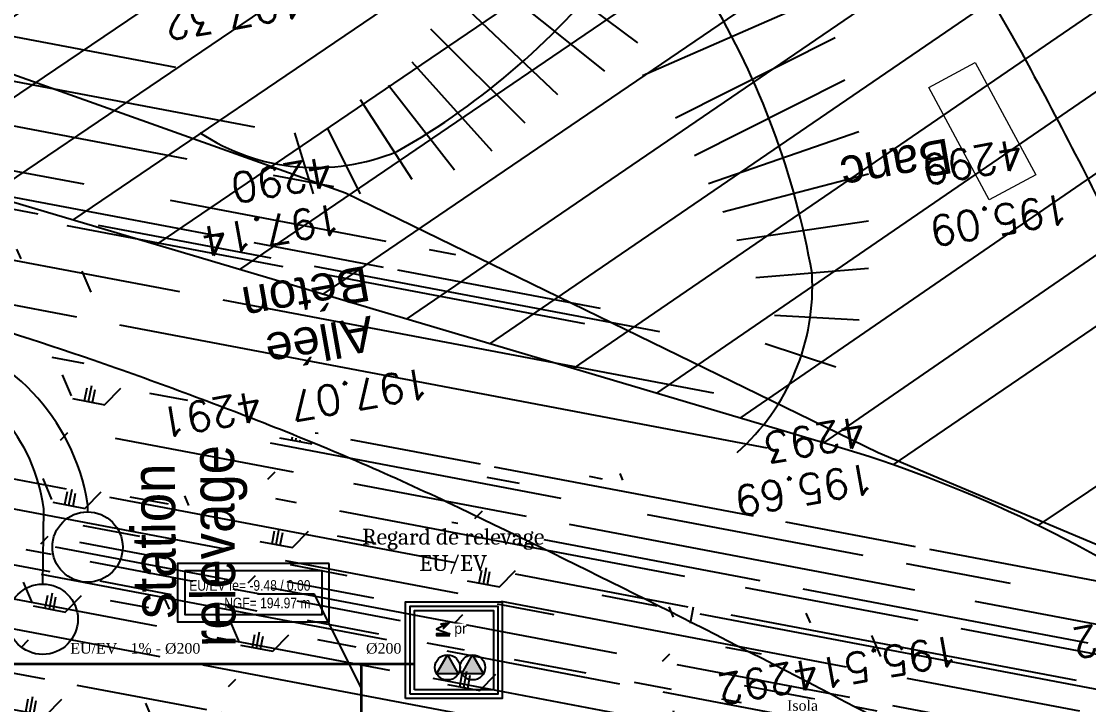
# Model space of a CAD drawing. Extents: x 0 to 613264, y -387505 to 675.
# Drawn here: x 500402 to 512550, y -333169 to -325397 of the extents above; entities that cross this region are included whole.
import ezdxf
from ezdxf.enums import TextEntityAlignment as Align
from ezdxf.lldxf.tags import DXFTag

# ---------------------------------------------------------------- set-up
doc = ezdxf.new("R2010")
doc.units = 0
doc.linetypes.add('prlm_eu', pattern=[2, 1.25, -0.25, 0.25, -0.25])
for name, color, linetype in [('Fond topo - ESPACE_BOISE', 252, 'Continuous'), ('Fond topo - MOB_TXT', 252, 'Continuous'), ('Fond topo - VEG', 252, 'Continuous'), ('Fond topo - VOI_TXT', 252, 'Continuous'), ('Fond topo - Z_500', 252, 'Continuous'), ('prlm-ELEC-CFO', 201, 'Continuous'), ('prlm-MOD', 64, 'Continuous'), ('prlm-MOD-PB', 123, 'Continuous'), ('prlm-VMC', 93, 'Continuous'), ('prlm-VRD', 2, 'Continuous'), ('SA - béton balayé', 252, 'Continuous'), ('SA - couvre sol', 252, 'Continuous'), ('SA - EBC', 252, 'Continuous'), ('SA - EP-réso', 252, 'EP'), ('SA - EU-réso', 252, 'EU')]:
    doc.layers.add(name, color=color, linetype=linetype)
for name, color, linetype, lineweight in [('Fond topo - MOB', 252, 'Continuous', 20), ('Fond topo - P', 252, 'Continuous', 50), ('Fond topo - VOI', 252, 'Continuous', 25)]:
    doc.layers.add(name, color=color, linetype=linetype, lineweight=lineweight)
for name, color, linetype, plot in [('Fond topo - N', 252, 'Continuous', False), ('Fond topo - NCACHE', 252, 'Continuous', False), ('Fond topo - ZCACHE', 252, 'Continuous', False)]:
    doc.layers.add(name, color=color, linetype=linetype, plot=plot)
doc.styles.add('2000_ARIAL', font='arial.ttf', dxfattribs={"height": 0.400000006})
doc.styles.add('Arial', font='arial.ttf')
doc.styles.add('Lignes', font='arial.ttf', dxfattribs={"height": 0.35})
doc.styles.add('prlm-eau-euev', font='pala.ttf', dxfattribs={"height": 18})
doc.styles.add('prlm-elec-cfo', font='comic.ttf', dxfattribs={"height": 12})
doc.styles.add('prlm-mod', font='cambriaz.ttf', dxfattribs={"height": 18})
doc.styles.add('prlm-vmc', font='pala.ttf', dxfattribs={"height": 14})
doc.styles.add('SIMPLEX', font='simplex_.ttf', dxfattribs={"height": 1.25})
doc.styles.get("Standard").update_dxf_attribs({"font": 'arial.ttf'})
tags = doc.linetypes.add('EP', pattern='A,5,-0.25,["EP",Lignes,S=1,R=0,X=0,Y=-0.18],-1.25', length=6.5).pattern_tags.tags
tags[15:16] = [DXFTag(74, 4), DXFTag(75, 0), DXFTag(340, '0'), DXFTag(46, 0.0), DXFTag(50, 0.0), DXFTag(44, 0.0), DXFTag(45, 0.0)]
tags[4:5] = [DXFTag(74, 4), DXFTag(75, 0), DXFTag(340, '0'), DXFTag(46, 0.0), DXFTag(50, 0.0), DXFTag(44, 0.0), DXFTag(45, 0.0)]
tags = doc.linetypes.add('EU', pattern='A,5,-0.25,["EU",Lignes,S=1,R=0,X=0,Y=-0.18],-1.25', length=6.5).pattern_tags.tags
tags[15:16] = [DXFTag(74, 4), DXFTag(75, 0), DXFTag(340, '0'), DXFTag(46, 0.0), DXFTag(50, 0.0), DXFTag(44, 0.0), DXFTag(45, 0.0)]
tags[4:5] = [DXFTag(74, 4), DXFTag(75, 0), DXFTag(340, '0'), DXFTag(46, 0.0), DXFTag(50, 0.0), DXFTag(44, 0.0), DXFTag(45, 0.0)]
tags = doc.linetypes.add('L1', pattern=[1.0000000298023224, 0.6000000238418579, -0.4000000059604645]).pattern_tags.tags
tags[6:7] = [DXFTag(74, 4), DXFTag(75, 0), DXFTag(340, '0'), DXFTag(46, 0.0), DXFTag(50, 0.0), DXFTag(44, 0.0), DXFTag(45, 0.0)]
tags[4:5] = [DXFTag(74, 4), DXFTag(75, 0), DXFTag(340, '0'), DXFTag(46, 0.0), DXFTag(50, 0.0), DXFTag(44, 0.0), DXFTag(45, 0.0)]
tags = doc.linetypes.add('L16', pattern=[0.37500001490116125, 0.300000011920929, -0.07500000298023224]).pattern_tags.tags
tags[6:7] = [DXFTag(74, 4), DXFTag(75, 0), DXFTag(340, '0'), DXFTag(46, 0.0), DXFTag(50, 0.0), DXFTag(44, 0.0), DXFTag(45, 0.0)]
tags[4:5] = [DXFTag(74, 4), DXFTag(75, 0), DXFTag(340, '0'), DXFTag(46, 0.0), DXFTag(50, 0.0), DXFTag(44, 0.0), DXFTag(45, 0.0)]
tags = doc.linetypes.add('L8', pattern=[0.22500000894069674, 0.1500000059604645, -0.07500000298023224]).pattern_tags.tags
tags[6:7] = [DXFTag(74, 4), DXFTag(75, 0), DXFTag(340, '0'), DXFTag(46, 0.0), DXFTag(50, 0.0), DXFTag(44, 0.0), DXFTag(45, 0.0)]
tags[4:5] = [DXFTag(74, 4), DXFTag(75, 0), DXFTag(340, '0'), DXFTag(46, 0.0), DXFTag(50, 0.0), DXFTag(44, 0.0), DXFTag(45, 0.0)]
doc.dimstyles.new('ISO-25', dxfattribs={"dimtxt": 2.5, "dimasz": 2.5, "dimexe": 1.25, "dimexo": 0.625, "dimtad": 1, "dimtxsty": 'Standard', "dimcen": 2.5, "dimadec": 0, "dimazin": 0, "dimtfac": 1, "dimtmove": 0, "dimatfit": 3, "dimfxl": 1, "dimarcsym": 0})

# ---------------------------------------------------------------- blocks, each defined once
blk = doc.blocks.new('200')
at = {"linetype": 'Continuous', "lineweight": -2}
blk.add_circle((0, 0), 0.4, dxfattribs=at)
blk = doc.blocks.new('PTOPO')
at = {"layer": 'Fond topo - NCACHE', "style": 'SIMPLEX'}
blk.add_attdef('MAT', text='', height=0.34, dxfattribs=at).set_placement((0.09999999986030161, -0.09999999962747097), align=Align.TOP_LEFT)
at = {"layer": 'Fond topo - ZCACHE', "style": 'SIMPLEX'}
blk.add_attdef('ALT', (0.09999999986030161, 0.09999999962747097), '', height=0.34, dxfattribs=at)
blk = doc.blocks.new('RESINEUX')
at = {"ltscale": 2}
for p, q in [((-0.074169265, 0.428845282), (-0.014171327, 0.418845625)), ((-0.094168577, 0.388846656), (-0.024170983, 0.388846656)), ((-0.104168234, 0.338848375), (-0.014171327, 0.348848031)), ((-0.11416789, 0.298849749), (-0.014171327, 0.318849062)), ((-0.11416789, 0.258851124), (-0.004171670000000001, 0.288850093)), ((-0.104168234, 0.218852498), (0.015827643, 0.258851124)), ((-0.094168577, 0.178853873), (0.015827643, 0.218852499)), ((-0.094168577, 0.128855591), (0.035826955, 0.18885353)), ((-0.08416892100000001, 0.08885696600000001), (0.035826955, 0.148854904)), ((-0.444156549, 0.058857997), (-0.394158268, 0.108856279)), ((-0.124167546, -0.091136848), (-0.11416789, 0.098856622)), ((-0.41415758, 0.018859372), (-0.374158955, 0.08885696600000001)), ((-0.374158955, -0.011139597), (-0.33416033, 0.08885696600000001)), ((-0.33416033, -0.03113891), (-0.294161704, 0.08885696600000001)), ((-0.294161704, -0.051138223), (-0.264162735, 0.08885696600000001)), ((-0.254163079, -0.06113787900000001), (-0.234163766, 0.08885696600000001)), ((-0.204164797, -0.071137536), (-0.204164797, 0.08885696600000001)), ((-0.164166172, -0.08113719200000001), (-0.164166172, 0.08885696600000001))]:
    blk.add_line(p, q, dxfattribs=at)
for centre, major_axis, ratio, start_param, end_param in [((0.125824658, 0.32584846), (-0.141416496, 0.141416496), 0.9999999999990478, 6.0187679254481, 7.001196311805126), ((0.626553274, 0.375004286), (0.495806787, 0.495806787), 0.9999999999992479, 2.407115294926716, 2.808261770600389), ((-0.271161699, 0.231851691), (-0.148487321, 0.148487321), 0.999999999999426, 1.039500649605982, 1.948537937165391), ((-0.132308309, 0.771717634), (0.5413446150000001, 0.5413446150000001), 0.999999999999071, 3.63264165587472, 4.003214602841574)]:
    blk.add_ellipse(centre, major_axis=major_axis, ratio=ratio, start_param=start_param, end_param=end_param, dxfattribs=at)
blk = doc.blocks.new('A$C1F970F0F')
at = {"layer": 'SA - béton balayé'}
h = blk.add_hatch(dxfattribs=at)
h.set_pattern_fill('BETON_BALAYE', color=256, scale=49.99999999999999, angle=-10.72360141139323, style=0, pattern_type=2)
h.set_pattern_definition([(349.2763985886067, (-277130161.1279894, -473864756.7787022), (117.3825536141096, 28.65896207176165), [749.9999999999999, -99.99999999999999, 250, -49.99999999999999]), (349.2763985886067, (-277130091.1375459, -473864744.5890418), (-36.75306622226226, 74.64222748057564), [150, -16.5, 299.9999999999999, -37.49999999999999]), (349.2763985886067, (-277130128.6565508, -473864719.6726964), (261.6928111209335, -15.46358973923611), [399.9999999999999, -69.99999999999999, 200, -49.99999999999999])])
edge = h.paths.add_edge_path()
edge.add_line((847.6940603821262, 1728.843869632567), (898.3231435302033, 2004.634077768478))
edge.add_line((898.3231435302033, 2004.634077768478), (1143.547512896615, 1887.824205350663))
edge.add_arc((4476.755824987884, 9877.66301907342), 8657.2398558123, 247.3550337200921, 251.1659104121369)
edge.add_line((1681.948853588895, 1683.954706367697), (2114.845544182086, 1578.014617527221))
edge.add_line((2114.845544182086, 1578.014617527221), (2515.75612138621, 1462.263694100857))
edge.add_line((2515.756121386211, 1462.263694100857), (2910.512600857043, 1321.392171708825))
edge.add_line((2910.512600857042, 1321.392171708825), (3516.952153602056, 1025.948174333774))
edge.add_line((3516.952153602057, 1025.948174333774), (3901.18493073026, 864.3683669144352))
edge.add_line((3901.18493073026, 864.3683669144351), (4241.50575886574, 689.604471750609))
edge.add_line((4241.50575886574, 689.604471750609), (4497.895798403801, 355.9948476230381))
edge.add_line((4497.895798403801, 355.994847623038), (4533.966147712257, 237.5404283702045))
edge.add_line((4533.966147712256, 237.5404283702045), (4447.604671371961, 174.518334859205))
edge.add_line((4447.604671371962, 174.518334859205), (4252.599676299415, 32.25277447435795))
edge.add_line((4252.599676299415, 32.25277447435792), (4156.386231026273, 172.6365710435619))
edge.add_line((4156.386231026273, 172.6365710435621), (4040.701065253342, 314.6279718482957))
edge.add_arc((2593.341206284507, -915.257701528077), 1899.333917701345, 40.3560274261332, 48.35494902153538)
edge.add_arc((3119.873794743065, -323.1481797241233), 1106.976515683048, 48.35494958933642, 58.83868760046816)
edge.add_arc((1167.260114931724, -3661.781614552744), 4974.593107277497, 59.49169731789545, 62.50643056691179)
edge.add_arc((-2920.322800602558, -11460.20645120262), 13779.33748696329, 62.39912395488075, 64.37236637248444)
edge.add_arc((1655.842150793314, -1920.823136313695), 3199.114441546418, 64.37236634929735, 68.46827945017714)
edge.add_arc((976.9509503048961, -3641.494662512886), 5048.872199517636, 68.46827948602746, 70.96729572643876)
edge.add_line((2623.427559794691, 1131.368761205476), (2431.022144464181, 1192.66281336526))
edge.add_line((2431.022144464181, 1192.66281336526), (1971.332810029389, 1322.799841070266))
edge.add_arc((1942.135028901925, 1227.157331528015), 100.0000002715342, 73.02359818588538, 148.1771649215559)
edge.add_line((1857.166767790674, 1279.88677928664), (1629.491566616614, 913.0108329463187))
edge.add_arc((1714.459827979506, 860.2813851400383), 100.0000005249397, 148.1771649743808, 180.4836279277611)
edge.add_line((1614.463389873035, 859.4373051895686), (1615.851753593793, 694.9607727230351))
edge.add_line((1615.851753593793, 694.9607727230351), (1465.851753458937, 694.3277211018518))
edge.add_line((1465.851753458937, 694.3277211018518), (1464.468733616605, 858.1711849032274))
edge.add_arc((1714.459829404081, 860.2813851546173), 250.0000018362474, 148.1771651838876, 180.4836280127426, ccw=False)
edge.add_line((1502.039175040556, 992.1050041879063), (1716.403353701119, 1337.5315612539))
edge.add_arc((1673.919223351382, 1363.896285094222), 49.99999994749897, 328.177164835115, 432.2428484475834)
edge.add_arc((3542.147321807592, 7380.693577605962), 6250.170695921803, 249.6004148205551, 252.7543820270024, ccw=False)
edge.add_line((1363.554939353563, 1522.505379938917), (1104.398892733353, 1617.71836989428))
edge.add_arc((1990.420094553901, 4016.529160534171), 2557.210742071507, 243.4573258881201, 249.7278614161875, ccw=False)
at = {"layer": 'SA - couvre sol'}
h = blk.add_hatch(dxfattribs=at)
h.set_pattern_fill('PELOUSE6', color=256, scale=20.0000003, angle=-10.72360141139323, style=0, pattern_type=2)
h.set_pattern_definition([(349.2763985886067, (-277130161.1279894, -473864756.7787022), (22.32856350872324, 117.9043497231417), [37.5000005625, -202.5000030375]), (79.27639858860677, (-277130147.3110734, -473864759.3953308), (-235.8086994462835, 44.65712701744649), [15.000000225, -105.000001575]), (79.27639858860677, (-277130138.0997961, -473864761.1397498), (-235.8086994462835, 44.65712701744649), [15.000000225, -105.000001575]), (79.27639858860677, (-277130142.7054347, -473864760.2675403), (-235.8086994462835, 44.65712701744649), [18.75000028125, -101.25000151875]), (112.9664661186067, (-277130151.916716, -473864758.5231205), (-191.1515722884832, 280.4658259369293), [12.00000018, -420.7461593111922]), (45.58633105860677, (-277130133.4941673, -473864762.0119574), (22.32856353476547, 117.9043498154048), [12.00000018, -420.7461593111923]), (45.58633105860677, (-277130124.2828801, -473864763.7563783), (22.32856353476547, 117.9043498154048), [26.00000039, -406.6661590999923]), (112.9664661186067, (-277130161.1279894, -473864756.7787022), (-191.1515722884832, 280.4658259369293), [26.00000039, -406.6661590999922]), (349.2763985886067, (-277130073.3609553, -473864750.4999832), (22.32856350872324, 117.9043497231417), [44.42455106636825, -195.5754525336318]), (349.2763985886067, (-277130085.1249766, -473864728.4255323), (22.32856350872324, 117.9043497231417), [82.81008944215131, -56.09585564143782, 43.07431864611476, -58.01973967029608]), (349.2763985886067, (-277130096.7337571, -473864706.3804808), (22.32856350872324, 117.9043497231417), [119.4799495921992, -46.28746189431191, 29.47870124218051, -44.75389087130835]), (349.2763985886067, (-277130108.4191755, -473864684.3209158), (22.32856350872324, 117.9043497231417), [100.4611429069171, -139.5388606930829]), (349.2763985886067, (-277130104.5097786, -473864665.2146754), (22.32856350872324, 117.9043497231417), [65.56973938354608, -174.4302642164539])])
edge = h.paths.add_edge_path()
edge.add_line((1615.851753593793, 694.9607727230351), (1614.463389838377, 859.4373050065569))
edge.add_arc((1714.459830512557, 860.2813843759698), 100.000003087434, 148.1771654366792, 180.4836275824338, ccw=False)
edge.add_line((1629.491566507779, 913.0108328721421), (1857.16676764718, 1279.886779029451))
edge.add_arc((1942.135029055825, 1227.157331214506), 100.000000568384, 79.2764015901547, 148.1771649839853, ccw=False)
edge.add_line((1960.74215999076, 1325.410956033792), (2431.022144464181, 1192.66281336526))
edge.add_arc((1225.869913482202, -2931.164758576932), 4296.31769576593, 65.03011753986442, 73.7094635579187, ccw=False)
edge.add_line((3039.525209584287, 963.5753110377432), (3252.565944742316, 859.111148292679))
edge.add_line((3252.565944742316, 859.111148292679), (3463.776332122894, 750.994138549633))
edge.add_line((3463.776332122894, 750.9941385496331), (3526.869145140535, 717.5495769190678))
edge.add_line((3526.869145140535, 717.5495769190678), (3489.772737486232, 694.0244586629102))
edge.add_line((3489.772737486233, 694.0244586629102), (1615.851753593793, 694.9607727230352))
at = {"layer": 'SA - EBC'}
h = blk.add_hatch(dxfattribs=at)
h.set_pattern_fill('_USER', color=256, scale=74.99999999999999, angle=-325.7236014113932, style=0, pattern_type=0)
h.set_pattern_definition([(34.27639858860678, (-277130161.1279894, -473864756.7787022), (-42.238928459823, 61.97477650275113), [])])
edge = h.paths.add_edge_path()
edge.add_line((5801.470568619522, -3162.013069131843), (4083.559282644929, -3271.123614088357))
edge.add_line((4083.559282644929, -3271.123614088356), (4014.481307725509, -3717.332461968055))
edge.add_line((4014.48130772551, -3717.332461968055), (3135.517961824245, -3810.19300101904))
edge.add_line((3135.517961824245, -3810.19300101904), (2274.245008604417, -3693.648081323564))
edge.add_line((2274.245008604417, -3693.648081323564), (1554.636776175834, -3420.099318784944))
edge.add_arc((2508.775769578408, -2315.674454232369), 1459.498372788833, 157.1868533427094, 229.1754823893534, ccw=False)
edge.add_arc((1966.013830892235, -2087.371785851423), 870.6752834691503, 94.3015183869224, 157.1868533106914, ccw=False)
edge.add_line((1900.708697991695, -1219.149067345796), (2859.239020416566, -1223.495634912559))
edge.add_arc((3100.860739749298, 1265.329539486049), 2500.526305395239, 264.4549516394795, 302.9422754293212)
edge.add_arc((4209.331858878893, -445.3369775435177), 462.1229708170858, 302.9422754305585, 376.8336969250394)
edge.add_arc((2214.122706379954, -1049.006753214115), 2546.655714682971, 16.8336969158998, 38.14703645440247)
edge.add_arc((3041.32627014761, -399.2990096244524), 1494.806919462396, 38.14703657403813, 72.97328584086019)
edge.add_line((3479.031970107599, 1029.988031775616), (2182.437305702805, 1414.38613606858))
edge.add_line((2182.437305702805, 1414.38613606858), (1056.590900019184, 1822.819186472099))
edge.add_arc((1766.412018482452, 3779.442320525911), 2081.398594438606, 212.7495497786225, 250.0603089288685, ccw=False)
edge.add_line((15.86575126143373, 2653.472571668582), (-104.0907319930869, 3091.26353710603))
edge.add_line((-104.0907319930869, 3091.26353710603), (-169.6986146466322, 3639.54836895815))
edge.add_line((-169.6986146466322, 3639.548368958149), (-35.58090533515337, 6158.014854826562))
edge.add_arc((-194.3533792400212, 7143.826589584332), 998.5156357593988, 279.1493507374978, 373.962283499627)
edge.add_arc((2392.201579171132, 7786.918955579627), 1666.786287877102, 172.6269749467245, 193.9622835974407, ccw=False)
edge.add_arc((-45.50651600643437, 8102.354993671941), 791.2455775503726, -7.373025019439765, 16.43829965925021)
edge.add_line((713.3969204091394, 8326.263765657093), (486.7428317772967, 9142.81155059313))
edge.add_line((486.7428317772967, 9142.811550593131), (1338.845530021721, 9564.23852196786))
edge.add_line((1338.845530021721, 9564.23852196786), (1632.623584095551, 8945.24637913095))
edge.add_line((1632.623584095551, 8945.246379130947), (1394.029444699765, 8829.874494032001))
edge.add_line((1394.029444699765, 8829.874494032001), (1731.997733793977, 8131.230781666551))
edge.add_arc((1233.216649704336, 7889.945865525577), 554.0766919865823, -19.640967550384175, 25.815335324856676, ccw=False)
edge.add_line((1755.055695752756, 7703.706797235046), (1558.214479468655, 6807.520788570679))
edge.add_line((1558.214479468655, 6807.52078857068), (1570.021725572625, 6609.158708993335))
edge.add_line((1570.021725572625, 6609.158708993335), (1852.913141606868, 5734.125706863067))
edge.add_line((1852.913141606869, 5734.125706863067), (2726.748207475315, 4020.986816292172))
edge.add_line((2726.748207475315, 4020.986816292172), (3802.352916265851, 4004.947770972833))
edge.add_arc((8355.58168857983, 5950.706307988518), 4951.552134169374, 203.138762427905, 230.8301436200186)
edge.add_arc((13583.66465597079, 12367.85935474512), 13228.79229856088, 230.8301435441083, 233.1638398044412)
edge.add_line((5652.622255943647, 1780.153648245416), (4998.697813068342, 1820.441475819727))
edge.add_line((4998.697813068342, 1820.441475819727), (4863.841220233488, 767.0816613875431))
edge.add_line((4863.841220233488, 767.0816613875434), (5595.355488733695, 631.185878681516))
edge.add_line((5595.355488733695, 631.1858786815158), (5852.747939948536, -2020.707044821664))
edge.add_line((5852.747939948536, -2020.707044821665), (5881.394298709887, -2966.563612924887))
edge.add_line((5881.394298709887, -2966.563612924887), (5801.470568619523, -3162.013069131842))
at = {"layer": 'Fond topo - ESPACE_BOISE', "linetype": 'L1', "ltscale": 2, "flags": 128}
blk.add_lwpolyline([(5801.470568619522, -3162.013069131843), (4083.559282644929, -3271.123614088356), (4014.48130772551, -3717.332461968055), (3135.517961824245, -3810.19300101904), (2274.245008604417, -3693.648081323564), (1554.636776175834, -3420.099318784944, -0.3248648439675891), (1163.447808694293, -1749.787382690587, -0.2814891279475962), (1900.708697991695, -1219.149067345796), (2859.239020416566, -1223.495634912559, 0.1695292870025676), (4460.631470672048, -833.159289007697, 0.3340686001642133), (4651.652558133293, -311.5085830883972, 0.09326601102169153), (4216.884593398947, 524.0158635944096, 0.153138720952933), (3479.031970107599, 1029.988031775616), (2182.437305702805, 1414.38613606858), (1056.590900019184, 1822.819186472099, -0.1642525569996709), (15.86575126143373, 2653.472571668582), (-104.0907319930869, 3091.26353710603), (-169.6986146466322, 3639.548368958149), (-35.58090533515337, 6158.014854826562, 0.4390366150430304), (774.660880078399, 7384.751557306568, -0.09336270405047195), (739.1967976091219, 8000.81547627212, 0.104271961321091), (713.3969204091394, 8326.263765657093), (486.7428317772967, 9142.811550593131), (1338.845530021721, 9564.23852196786), (1632.623584095551, 8945.246379130947), (1394.029444699765, 8829.874494032001), (1731.997733793977, 8131.23078166655, -0.2009829630843761), (1755.055695752756, 7703.706797235046), (1558.214479468655, 6807.52078857068), (1570.021725572625, 6609.158708993335), (1852.913141606869, 5734.125706863067), (2726.748207475315, 4020.986816292172), (3802.352916265851, 4004.947770972833, 0.121417881002313), (5228.074839294609, 2111.882341611708, 0.01018302282179253), (5652.622255943647, 1780.153648245416), (4998.697813068342, 1820.441475819727), (4863.841220233488, 767.0816613875434), (5595.355488733695, 631.1858786815158), (5852.747939948536, -2020.707044821665), (5881.394298709887, -2966.563612924887)], format="xyb", close=True, dxfattribs=at)
at = {"layer": 'Fond topo - MOB', "ltscale": 2, "flags": 128}
blk.add_lwpolyline([(3627.487328733871, 1469.638244074457), (3696.29113759471, 1341.7143934587), (3643.449382431839, 1313.293469503083), (3574.645573571, 1441.217320118841)], close=True, dxfattribs=at)
at = {"layer": 'Fond topo - VOI', "linetype": 'L16', "ltscale": 2, "flags": 128}
for points in [[(-410.4573954082604, 4496.281983435452), (-275.2797675438889, 3639.964293068524, 0.05175614001462255), (-25.75674943525667, 2954.12476405697, 0.07683847699775821), (242.3973429298351, 2566.944338701083, 0.01799232695016924), (602.5175779411827, 2213.735113210599), (898.3231434213683, 2004.634077694301), (1143.547512896615, 1887.824205350663), (1442.276114517919, 1769.658652589777), (1681.948853588895, 1683.954706367697), (2114.845544182086, 1578.014617527221), (2515.756121386211, 1462.263694100857), (2910.512600857042, 1321.392171708825), (3516.952153602057, 1025.948174333774), (3901.184930821766, 864.3683668971058), (4241.50575886574, 689.604471750609), (4497.895798403801, 355.994847623038), (4647.689449561236, -149.636488564905), (4746.352122538518, -642.243459669855), (4898.077129065638, -1354.668971112381), (4990.027461718793, -2094.77839309662), (5021.209996846888, -2419.063814886839), (5045.042919798527, -2502.419951333245, 0.2291964161509024), (5239.005744553338, -2711.489723728723), (5354.800928152768, -2670.843148670674), (5445.831428399385, -2528.106701577661), (5524.939717540758, -2152.462322599101), (5588.808554118679, -1772.826003617761), (5596.946294726647, -1078.989912171996), (5595.427037839852, -760.3391798385524), (5607.922173153986, 21.2368958841555), (5625.650588417848, 675.8970783981483), (5679.873644702147, 1402.6777603776)], [(1113.169076435483, 1614.544457789373, -0.002426532655408154), (1363.554939353563, 1522.505379938917, 0.01108269577173768), (1599.923292717213, 1440.234847178777, 0.002199676188283067), (1874.660297146564, 1352.718827440079, 0.00347098289485792), (2049.38919448178, 1299.234824079624, 0.008144483090189688), (2222.6218611107, 1250.579863394922, -0.006775138349132658), (2431.022144464181, 1192.66281336526, -0.01189088554474296), (2623.427408166431, 1131.368813427953, -0.01090445597054321), (2829.969218926352, 1055.039568515053, -0.01787369539097641), (3039.525210796052, 963.5753104291103, -0.008610107040065807), (3463.776332122894, 750.9941385496331, -0.006108992419635383), (3603.612183074546, 675.6974373326499, -0.009426701389239399), (3692.67804793272, 624.1069568697282, -0.04577587075853611), (3855.47516997701, 504.0686135215838, -0.03491605834605333), (4040.701065253342, 314.6279718482956, -0.005171303418082488), (4113.986337773101, 226.5540563774106, -0.008638596706901086), (4156.386231026273, 172.6365710435621, -0.01206913161195214), (4178.034076992609, 142.6300725480174, -0.003352022640495587), (4252.599676299415, 32.25277447435792, -0.05728176819019055), (4294.257764984838, -49.15386160802848, -0.03537220502369592), (4336.211253093843, -190.8626816253246), (4461.038475485748, -724.9450425888687), (4633.29666137313, -1425.46548323056), (4721.617943937852, -2098.858421756516), (4772.00721949915, -2796.814362761385), (4932.207642367547, -3081.259965061484)]]:
    blk.add_lwpolyline(points, format="xyb", dxfattribs=at)
at = {"layer": 'Fond topo - VOI', "linetype": 'L8', "ltscale": 2, "flags": 128}
blk.add_lwpolyline([(3471.523856799244, 1767.771916376874, -0.01569297831838604), (3561.246503707382, 1667.851129597737, -0.03275551372056534), (3599.432001965804, 1616.003729598855, -0.01834188228348586), (3690.657053686178, 1461.24436480014, -0.01233785502950036), (3811.89094472071, 1223.334926507249, -0.05074427085765741), (3857.146669557636, 1097.486623952616, -0.02855543200505449), (3901.184930821766, 864.3683668971058)], format="xyb", dxfattribs=at)
at = {"layer": 'SA - EP-réso', "ltscale": 0.75, "elevation": 9.999999999999998e-08, "flags": 128}
blk.add_lwpolyline([(2566.152516580046, 876.3103505561792), (2567.183615954937, 961.9083501940681, 0.3038135515548239), (2422.871377904824, 1127.726289594517), (1293.799864130439, 1498.886731004649, -0.2451589190929156), (-1104.395255167816, 4052.061781908328), (-1490.651059086209, 6224.425435984132, 0.2442911667358615), (-1508.197340965751, 6251.265406478272)], format="xyb", dxfattribs=at)
at = {"layer": 'SA - EU-réso', "ltscale": 0.75, "elevation": 9.999999999999998e-08, "flags": 128}
blk.add_lwpolyline([(2617.534404683669, 958.3520565071242, 0.02430399992714655), (2617.147610928713, 968.2506084235482, 0.3084876794272485), (2431.642292807388, 1163.244017275639), (1304.186131232575, 1535.139853239783, -0.2470799863846096), (-1058.641706458652, 4066.126741684488), (-1387.237039322209, 5924.109169990921, -0.1208395636719429), (-1366.982120749651, 6059.298974206537), (-1307.40268621278, 6189.662523912101, 0.1663501201703965), (-1302.251692345747, 6260.024822760921)], format="xyb", dxfattribs=at)
at = {"layer": 'Fond topo - P', "ltscale": 2}
ref = blk.add_blockref('PTOPO', (2867.518686564626, 1567.612339461884), dxfattribs=dict(at, xscale=99.99999999999994, yscale=99.99999999999994, zscale=99.99999999999994, rotation=190.0656205306617))
ref.add_attrib('MAT', '4305', dxfattribs={"layer": 'Fond topo - N', "color": 0, "ltscale": 2, "height": 33.99999999999999, "rotation": 190.0656204987762, "style": 'SIMPLEX'}).set_placement((2855.924844732726, 1575.710662212243), align=Align.TOP_LEFT)
ref.add_attrib('ALT', '197.32', (2859.420363841476, 1556.018497648529), dxfattribs={"layer": 'Fond topo - Z_500', "color": 0, "ltscale": 2, "height": 33.99999999999999, "rotation": 190.0656204987762, "style": 'SIMPLEX'})
ref = blk.add_blockref('PTOPO', (3696.29113759471, 1341.7143934587), dxfattribs=dict(at, xscale=99.99999999999994, yscale=99.99999999999994, zscale=99.99999999999994, rotation=190.0656205306617))
ref.add_attrib('MAT', '4299', dxfattribs={"layer": 'Fond topo - N', "color": 0, "ltscale": 2, "height": 33.99999999999999, "rotation": 190.0656204987762, "style": 'SIMPLEX'}).set_placement((3684.697295710823, 1349.812715934541), align=Align.TOP_LEFT)
ref.add_attrib('ALT', '195.09', (3730.976013411356, 1321.306669286669), dxfattribs={"layer": 'Fond topo - Z_500', "color": 0, "ltscale": 2, "height": 33.99999999999999, "rotation": 190.0656204987762, "style": 'SIMPLEX'})
ref = blk.add_blockref('PTOPO', (2910.512600857042, 1321.392171708825), dxfattribs=dict(at, xscale=99.99999999999994, yscale=99.99999999999994, zscale=99.99999999999994, rotation=190.0656205306617))
ref.add_attrib('MAT', '4290', dxfattribs={"layer": 'Fond topo - N', "color": 0, "ltscale": 2, "height": 33.99999999999999, "rotation": 190.0656204987762, "style": 'SIMPLEX'}).set_placement((2898.918758955826, 1329.490494093161), align=Align.TOP_LEFT)
ref.add_attrib('ALT', '197.14', (2902.414278076357, 1309.79832971679), dxfattribs={"layer": 'Fond topo - Z_500', "color": 0, "ltscale": 2, "height": 33.99999999999999, "rotation": 190.0656204987762, "style": 'SIMPLEX'})
ref = blk.add_blockref('PTOPO', (2829.969218926352, 1055.039568515053), dxfattribs=dict(at, xscale=99.99999999999994, yscale=99.99999999999994, zscale=99.99999999999994, rotation=190.0656205306617))
ref.add_attrib('MAT', '4291', dxfattribs={"layer": 'Fond topo - N', "color": 0, "ltscale": 2, "height": 33.99999999999999, "rotation": 190.0656204987762, "style": 'SIMPLEX'}).set_placement((2818.375377117329, 1063.13789126108), align=Align.TOP_LEFT)
ref.add_attrib('ALT', '197.07', (3002.994363653923, 1122.782741935487), dxfattribs={"layer": 'Fond topo - Z_500', "color": 0, "ltscale": 2, "height": 33.99999999999999, "rotation": 190.0656204987762, "style": 'SIMPLEX'})
ref = blk.add_blockref('PTOPO', (3516.952153602057, 1025.948174333774), dxfattribs=dict(at, xscale=99.99999999999994, yscale=99.99999999999994, zscale=99.99999999999994, rotation=190.0656205306617))
ref.add_attrib('MAT', '4293', dxfattribs={"layer": 'Fond topo - N', "color": 0, "ltscale": 2, "height": 33.99999999999999, "rotation": 190.0656204987762, "style": 'SIMPLEX'}).set_placement((3505.358311770157, 1034.046497084133), align=Align.TOP_LEFT)
ref.add_attrib('ALT', '195.69', (3508.85383085603, 1014.354332524751), dxfattribs={"layer": 'Fond topo - Z_500', "color": 0, "ltscale": 2, "height": 33.99999999999999, "rotation": 190.0656204987762, "style": 'SIMPLEX'})
ref = blk.add_blockref('PTOPO', (3901.184930821766, 864.3683668971058), dxfattribs=dict(at, xscale=99.99999999999994, yscale=99.99999999999994, zscale=99.99999999999994, rotation=190.0656205306617))
ref.add_attrib('MAT', '4294', dxfattribs={"layer": 'Fond topo - N', "color": 0, "ltscale": 2, "height": 33.99999999999999, "rotation": 190.0656204987762, "style": 'SIMPLEX'}).set_placement((3889.591088989866, 872.466689647465), align=Align.TOP_LEFT)
ref.add_attrib('ALT', '194.82', (3893.086608098616, 852.7745250837504), dxfattribs={"layer": 'Fond topo - Z_500', "color": 0, "ltscale": 2, "height": 33.99999999999999, "rotation": 190.0656204987762, "style": 'SIMPLEX'})
ref = blk.add_blockref('PTOPO', (3463.776332122894, 750.9941385496331), dxfattribs=dict(at, xscale=99.99999999999994, yscale=99.99999999999994, zscale=99.99999999999994, rotation=190.0656205306617))
ref.add_attrib('MAT', '4292', dxfattribs={"layer": 'Fond topo - N', "color": 0, "ltscale": 2, "height": 33.99999999999999, "rotation": 190.0656204987762, "style": 'SIMPLEX'}).set_placement((3452.182490290994, 759.092461299992), align=Align.TOP_LEFT)
ref.add_attrib('ALT', '195.51', (3604.976727640302, 818.9466273920319), dxfattribs={"layer": 'Fond topo - Z_500', "color": 0, "ltscale": 2, "height": 33.99999999999999, "rotation": 190.0656204987762, "style": 'SIMPLEX'})
at = {"layer": 'Fond topo - VEG', "ltscale": 2, "xscale": 1196.73373607391, "yscale": 1196.73373607391, "zscale": 99.99999999999997, "rotation": 116.6488402594871}
blk.add_blockref('RESINEUX', (3293.201683504164, 1629.706625476884), dxfattribs=at)
at = {"layer": 'SA - EP-réso', "xscale": 99.99999999999999, "yscale": 99.99999999999999, "zscale": 99.99999999999999, "rotation": 349.2763985886067}
blk.add_blockref('200', (2566.040257010411, 836.4176593284849), dxfattribs=at)
at = {"layer": 'SA - EU-réso', "xscale": 99.99999999999999, "yscale": 99.99999999999999, "zscale": 99.99999999999999, "rotation": 349.2763985886067}
blk.add_blockref('200', (2617.02933134946, 918.5027068970072), dxfattribs=at)
at = {"layer": 'Fond topo - MOB_TXT', "style": '2000_ARIAL'}
blk.add_text('Banc', height=39.99999999999999, rotation=190.0656205035111, dxfattribs=at).set_placement((3596.866630731936, 1383.757820005304))
at = {"layer": 'Fond topo - VOI_TXT', "style": '2000_ARIAL'}
for s, p in [('Béton', (2934.160301605694, 1238.738571449752)), ('Allée', (2939.203512056005, 1181.806779227116))]:
    blk.add_text(s, height=39.99999999999999, rotation=190.0656205035111, dxfattribs=at).set_placement(p)
at = {"layer": 'SA - EU-réso', "style": 'Arial', "width": 0.8575000166893005}
for s, p in [('relevage', (2785.770171185176, 804.962594676022)), ('station', (2718.034769403367, 837.113763483027))]:
    blk.add_text(s, height=49.99999999999999, rotation=90.561289876429, dxfattribs=at).set_placement(p)
blk = doc.blocks.new('xi.PR')
at = {"layer": 'prlm-ELEC-CFO', "lineweight": 5}
blk.add_hatch(color=0, dxfattribs=at).paths.add_polyline_path([(-2.999999999999967, 6.000000000000012), (-0.1026311234992878, 3.698684438250359), (0, 0), (7.500000000000002, 7.5)])
at = {"layer": 'prlm-ELEC-CFO', "color": 0}
blk.add_lwpolyline([(0.954681274365611, 4.227340637182808), (-7.499999999999992, 9.769962616701378e-15), (7.500000000000009, -5.499999999999991), (-7.499999999999991, -5.499999999999989), (-7.499999999999992, -7.499999999999989), (7.500000000000008, -7.49999999999999)], dxfattribs=at)
at = {"layer": 'prlm-ELEC-CFO', "color": 0, "lineweight": 5, "flags": 128}
blk.add_lwpolyline([(-2.999999999999967, 6.000000000000012), (-0.1026311234992878, 3.698684438250359), (0, 0), (7.500000000000002, 7.5)], close=True, dxfattribs=at)

msp = doc.modelspace()

# ---------------------------------------------------------------- hatches: boundary and pattern name
at = {"layer": 'prlm-MOD-PB'}
for points in [[(505251.948176601, -332601.5690871914), (505375.6498934907, -332817.4481483767), (505128.3182741249, -332817.4892831777)], [(505538.6827271492, -332601.5690871926), (505662.3844440374, -332817.4481483758), (505415.0528246705, -332817.4892831775)]]:
    msp.add_hatch(color=15, dxfattribs=at).paths.add_polyline_path(points)

# ---------------------------------------------------------------- linework, layer by layer
at = {"layer": 'prlm-MOD'}
for points in [[(504775.5719283742, -333098.8329966807), (504775.5719283735, -331998.8329966805), (505875.5719283731, -331998.8329966812), (505875.5719283738, -333098.8329966809)], [(504825.5719283739, -333048.832996681), (504825.5719283731, -332048.8329966811), (505825.5719283735, -332048.8329966804), (505825.5719283732, -333048.832996681)], [(504875.5719283729, -332998.8329966802), (504875.5719283728, -332098.8329966809), (505775.5719283727, -332098.8329966804), (505775.5719283725, -332998.8329966806)]]:
    msp.add_lwpolyline(points, close=True, dxfattribs=at)
at = {"layer": 'prlm-MOD-PB', "color": 15}
for points in [[(503906.1236180774, -331564.9959796002), (502180.9652300605, -331564.9959796003), (502180.9652300605, -332225.1783716401), (503906.1236180773, -332225.1783716405)], [(503824.6659437255, -331646.4536539519), (502262.4229044107, -331646.4536539519), (502262.4229044121, -332143.7206972894), (503824.665943725, -332143.720697289)]]:
    msp.add_lwpolyline(points, close=True, dxfattribs=at)
for points in [[(505251.948176601, -332601.5690871914), (505375.6498934907, -332817.4481483767), (505128.3182741249, -332817.4892831777), (505251.948176601, -332601.5690871914)], [(505538.6827271492, -332601.5690871926), (505662.3844440374, -332817.4481483758), (505415.0528246705, -332817.4892831775), (505538.6827271492, -332601.5690871926)]]:
    msp.add_lwpolyline(points, dxfattribs=at)
at = {"layer": 'prlm-MOD-PB', "color": 15, "linetype": 'prlm_eu', "ltscale": 50, "const_width": 30, "flags": 128}
for points in [[(504875.5719283734, -332707.3729407551), (482549.0436761646, -332707.372940757)], [(504271.0662932817, -332707.3729407555), (504271.804431071, -344472.3779722108)]]:
    msp.add_lwpolyline(points, dxfattribs=at)
at = {"layer": 'prlm-MOD-PB', "color": 15}
for centre in [(505251.9720206292, -332744.9363604667), (505538.7065711765, -332744.9363604674)]:
    msp.add_circle(centre, 143.3672752734701, dxfattribs=at)

# ---------------------------------------------------------------- block references
at = {"layer": 'prlm-VRD', "xscale": 9.999999999999998, "yscale": 9.999999999999998, "zscale": 9.999999999999998}
msp.add_blockref('A$C1F970F0F', (474984.9359816406, -340561.1028248291, -9.999999999999997e-07), dxfattribs=at)

# ---------------------------------------------------------------- texts
at = {"layer": 'prlm-MOD', "insert": (505317.4105278398, -331425.7839800469), "char_height": 179.9999999999999, "width": 2096.624596483388, "attachment_point": 5, "style": 'prlm-mod'}
msp.add_mtext('Regard de relevage EU/EV', dxfattribs=at)
at = {"layer": 'prlm-MOD-PB', "color": 15, "insert": (503692.6042502921, -331913.5419243917), "char_height": 119.9999999999999, "width": 1604.009416599345, "attachment_point": 6, "style": 'prlm-eau-euev'}
msp.add_mtext('\\pt1.8e+006;{\\fArial Narrow|b0|i0|c0|p34;EU/EV fe= -9.48 / 0.00 NGF= 194.97 m}', dxfattribs=at)
at = {"layer": 'prlm-MOD-PB', "color": 15, "linetype": 'prlm_eu', "ltscale": 50, "char_height": 119.9999999999999, "width": 1740.128012979118, "attachment_point": 1, "style": 'prlm-eau-euev'}
for s, insert in [('EU/EV - 1% - %%C200', (500959.576669049, -332468.1429492253)), ('%%C200', (504325.113794051, -332468.1430809196))]:
    msp.add_mtext(s, dxfattribs=dict(at, insert=insert))

# ---------------------------------------------------------------- leaders
at = {"layer": 'prlm-MOD-PB', "color": 15}
msp.add_leader([(504271.0662932816, -332978.0622797169), (503740.3984612912, -331913.5419243922), (503088.1782232914, -331913.5419243907)], dimstyle='ISO-25', override={"dimasz": 10, "dimgap": 0.625, "dimtad": 0}, dxfattribs=at)

# ---------------------------------------------------------------- next in the draw order: texts
at = {"layer": 'prlm-ELEC-CFO', "lineweight": 20, "insert": (505400.4715008583, -332242.9437402382), "char_height": 120, "attachment_point": 2, "line_spacing_factor": 0.8, "style": 'prlm-elec-cfo', "bg_fill": 3, "box_fill_scale": 0.95, "bg_fill_color": 256, "bg_fill_transparency": 0}
msp.add_mtext('pr', dxfattribs=at)
at = {"layer": 'prlm-VMC', "linetype": 'ByBlock', "lineweight": -2, "insert": (509293.4809505992, -333118.6880053928), "char_height": 120, "width": 236.7396226415094, "attachment_point": 2, "line_spacing_factor": 0.75, "style": 'prlm-vmc', "bg_fill": 3, "box_fill_scale": 1.1, "bg_fill_color": 256, "bg_fill_transparency": 0}
msp.add_mtext('Isola\\P2-30', dxfattribs=at)

# ---------------------------------------------------------------- next in the draw order: block references
at = {"layer": 'prlm-ELEC-CFO', "xscale": 9.999999999999998, "yscale": 9.999999999999998, "zscale": 9.999999999999998}
msp.add_blockref('xi.PR', (505202.9120746323, -332308.9349498578), dxfattribs=at)

doc.saveas('drawing.dxf')
